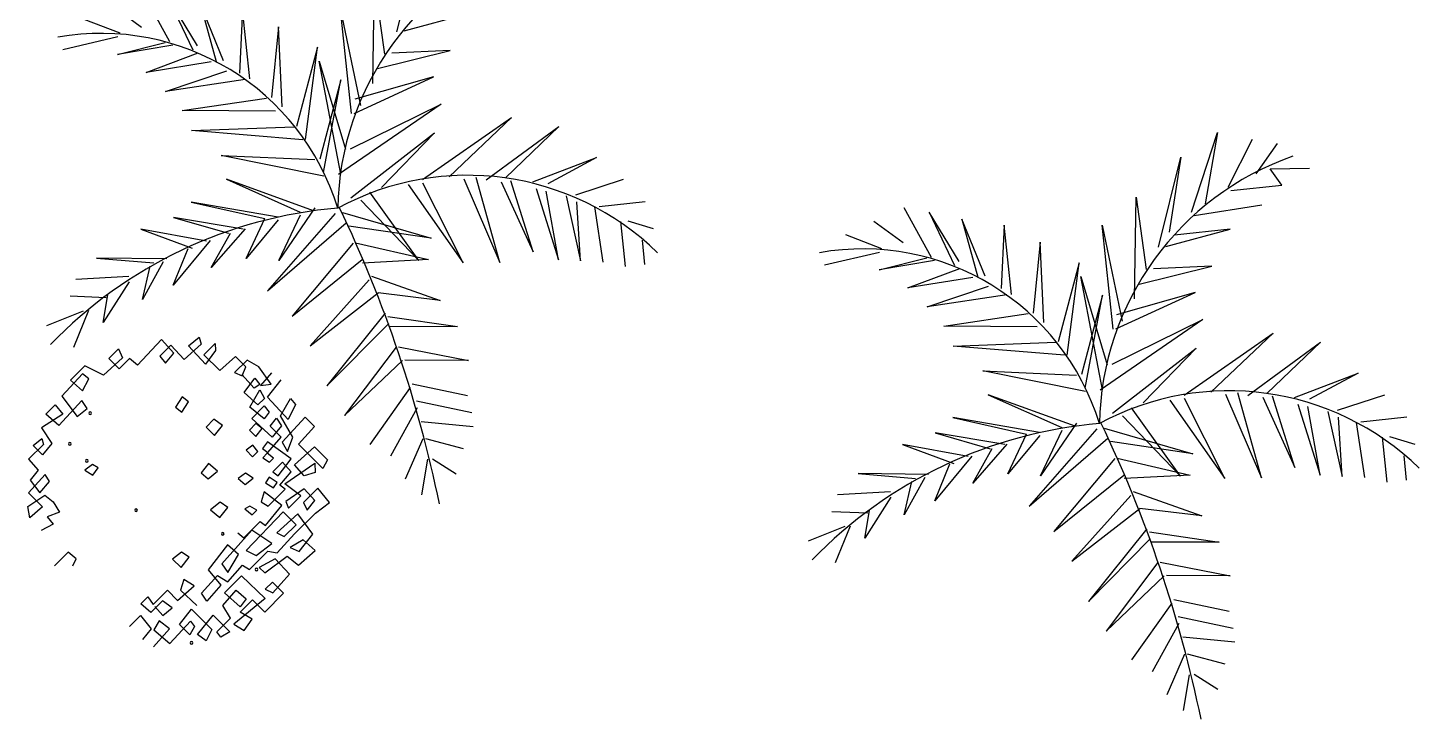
# Model space of a CAD drawing. Extents: x 1276.74 to 1279.76, y 698.05 to 701.22.
# Drawn here: x 1276.935 to 1279.578, y 698.046 to 699.36 of the extents above; entities that cross this region are included whole.
import ezdxf

# ---------------------------------------------------------------- set-up
doc = ezdxf.new("R2010")
doc.units = 0
doc.header["$LTSCALE"] = 0.05
doc.header["$MEASUREMENT"] = 0
doc.layers.get('0').update_dxf_attribs({"linetype": 'CONTINUOUS'})

# ---------------------------------------------------------------- blocks, each defined once
blk = doc.blocks.new('A$C32A73A72')
for p, q in [((0.7282, 0.9634), (0.7773, 1.1151)), ((0.7773, 1.1151), (0.7544, 0.9795)), ((0.7977, 1.0108), (0.8439, 1.1022)), ((0.8509, 1.0364), (0.8913, 1.0939)), ((0.6654, 0.8968), (0.7078, 1.0678)), ((0.7078, 1.0678), (0.6856, 0.9256)), ((0.8778, 1.0459), (0.9522, 1.0472)), ((0.8997, 1.015), (0.8778, 1.0459)), ((0.803, 1.0047), (0.8997, 1.015)), ((0.62, 0.7988), (0.6227, 0.9921)), ((0.6227, 0.9921), (0.642, 0.8544)), ((0.2343, 0.8776), (0.1823, 0.9719)), ((0.2298, 0.9636), (0.2778, 0.8623)), ((0.2864, 0.8698), (0.2298, 0.9636)), ((0.7335, 0.9573), (0.8618, 0.9776)), ((0.1801, 0.9051), (0.1246, 0.9458)), ((0.2918, 0.9503), (0.3221, 0.8403)), ((0.3359, 0.8418), (0.2918, 0.9503)), ((0.3722, 0.9389), (0.3663, 0.8184)), ((0.3862, 0.8072), (0.3722, 0.9389)), ((0.5585, 0.9387), (0.5965, 0.7564)), ((0.5795, 0.7413), (0.5585, 0.9387)), ((0.6792, 0.8983), (0.8015, 0.9313)), ((0.8015, 0.9313), (0.6956, 0.92)), ((0.1394, 0.8941), (0.0714, 0.9202)), ((0.4408, 0.9062), (0.4272, 0.7717)), ((0.4477, 0.7539), (0.4408, 0.9062)), ((0.1355, 0.8871), (0.0309, 0.8626)), ((0.1344, 0.8537), (0.2251, 0.8766)), ((0.2396, 0.8715), (0.1344, 0.8537)), ((0.1892, 0.8196), (0.2878, 0.8567)), ((0.5148, 0.8675), (0.475, 0.7168)), ((0.4916, 0.692), (0.5148, 0.8675)), ((0.6264, 0.8261), (0.767, 0.8611)), ((0.767, 0.8611), (0.6558, 0.8559)), ((0.3129, 0.8394), (0.1892, 0.8196)), ((0.2257, 0.7835), (0.3426, 0.8226)), ((0.5176, 0.8412), (0.5681, 0.6735)), ((0.5592, 0.626), (0.5176, 0.8412)), ((0.377, 0.8062), (0.2257, 0.7835)), ((0.5587, 0.8056), (0.5188, 0.6549)), ((0.5262, 0.6291), (0.5587, 0.8056)), ((0.5841, 0.7418), (0.7351, 0.8111)), ((0.7351, 0.8111), (0.5859, 0.7686)), ((0.2575, 0.7469), (0.418, 0.7707)), ((0.4346, 0.7458), (0.2575, 0.7469)), ((0.7499, 0.7594), (0.5546, 0.6255)), ((0.5773, 0.6745), (0.7499, 0.7594)), ((0.2755, 0.7089), (0.4704, 0.7163)), ((0.714, 0.6158), (0.8831, 0.7336)), ((0.8831, 0.7336), (0.7646, 0.6212)), ((0.8351, 0.6154), (0.9734, 0.7166)), ((0.9734, 0.7166), (0.8719, 0.6193)), ((0.487, 0.6915), (0.2755, 0.7089)), ((0.5779, 0.5814), (0.7371, 0.7048)), ((0.7371, 0.7048), (0.6364, 0.6009)), ((0.3318, 0.6617), (0.5096, 0.654)), ((0.5269, 0.6225), (0.3318, 0.6617)), ((0.924, 0.6115), (1.0449, 0.6577)), ((1.0449, 0.6577), (0.9523, 0.6079)), ((0.3418, 0.6165), (0.4818, 0.5541)), ((0.5068, 0.5568), (0.3418, 0.6165)), ((0.7913, 0.4576), (0.7147, 0.6092)), ((0.7929, 0.6176), (0.8611, 0.4584)), ((0.8611, 0.4584), (0.816, 0.62)), ((0.8634, 0.6117), (0.9242, 0.4784)), ((0.9242, 0.4784), (0.8819, 0.6137)), ((1.0058, 0.587), (1.0958, 0.6165)), ((0.707, 0.462), (0.614, 0.5919)), ((0.687, 0.6063), (0.7913, 0.4576)), ((0.93, 0.5989), (0.9724, 0.4636)), ((0.9724, 0.4636), (0.9491, 0.5942)), ((0.9874, 0.585), (1.0145, 0.4614)), ((0.2743, 0.5733), (0.4146, 0.5418)), ((0.4396, 0.5445), (0.2743, 0.5733)), ((0.5098, 0.5623), (0.4411, 0.4622)), ((0.597, 0.5767), (0.707, 0.462)), ((1.0145, 0.4614), (1.0072, 0.5738)), ((1.0408, 0.5641), (1.0567, 0.4592)), ((1.0501, 0.565), (1.1376, 0.5744)), ((0.2413, 0.544), (0.3455, 0.5139)), ((0.3735, 0.522), (0.2413, 0.544)), ((0.3794, 0.466), (0.4146, 0.5418)), ((0.4401, 0.5394), (0.3794, 0.466)), ((0.5484, 0.5516), (0.4197, 0.4048)), ((0.4197, 0.4048), (0.569, 0.5338)), ((0.4411, 0.4622), (0.4824, 0.549)), ((0.5623, 0.5531), (0.7305, 0.5044)), ((1.0904, 0.5361), (1.0995, 0.4505)), ((1.1042, 0.5375), (1.1524, 0.5227)), ((0.1788, 0.5219), (0.2763, 0.4859)), ((0.3038, 0.4991), (0.1788, 0.5219)), ((0.377, 0.5224), (0.3128, 0.4486)), ((0.3128, 0.4486), (0.3491, 0.5142)), ((0.7305, 0.5044), (0.5743, 0.5277)), ((0.3109, 0.4999), (0.2406, 0.4151)), ((0.2406, 0.4151), (0.2692, 0.4851)), ((0.5824, 0.4953), (0.4667, 0.3565)), ((0.587, 0.4958), (0.7255, 0.4639)), ((1.1314, 0.5005), (1.1363, 0.4544)), ((0.0945, 0.4666), (0.2036, 0.4576)), ((0.2281, 0.4653), (0.0945, 0.4666)), ((0.2215, 0.4594), (0.1822, 0.3883)), ((0.1822, 0.3883), (0.197, 0.4517)), ((0.4667, 0.3565), (0.5997, 0.4639)), ((0.7255, 0.4639), (0.6004, 0.4573)), ((0.1559, 0.4319), (0.0555, 0.4263)), ((0.6131, 0.4254), (0.5007, 0.3003)), ((0.617, 0.4324), (0.7477, 0.3864)), ((0.157, 0.4217), (0.1075, 0.3443)), ((0.1075, 0.3443), (0.1164, 0.3967)), ((0.5007, 0.3003), (0.6297, 0.4005)), ((0.7477, 0.3864), (0.6297, 0.4005)), ((0.1133, 0.3913), (0.0445, 0.3942)), ((0.0691, 0.3659), (0, 0.338)), ((0.0798, 0.3671), (0.0512, 0.2971)), ((0.6431, 0.362), (0.5321, 0.2237)), ((0.6485, 0.3559), (0.7809, 0.3367)), ((0.5321, 0.2237), (0.6499, 0.3427)), ((0.7809, 0.3367), (0.6506, 0.3362)), ((0.664, 0.2977), (0.566, 0.1674)), ((0.6686, 0.2981), (0.8017, 0.2724)), ((0.566, 0.1674), (0.676, 0.2723)), ((0.8017, 0.2724), (0.6806, 0.2728)), ((0.6908, 0.2206), (0.6138, 0.1126)), ((0.6947, 0.2277), (0.7995, 0.2056)), ((0.7028, 0.1953), (0.8076, 0.1732)), ((0.7042, 0.1821), (0.6534, 0.0902)), ((0.7116, 0.1563), (0.8104, 0.1468)), ((0.7151, 0.1234), (0.6814, 0.0466)), ((0.7197, 0.1239), (0.7916, 0.1049)), ((0.7239, 0.0844), (0.7125, 0.0166)), ((0.7331, 0.0854), (0.7781, 0.0569))]:
    blk.add_line(p, q)
for centre, radius, start, end in [((1.1017, 0.5517), 0.5487, 109.2333, 178.9563), ((0.1034, 0.423), 0.4707, 17.141, 100.082), ((0.7994, 0.1069), 0.5172, 45.6775, 118.4354), ((0.6249, -0.294), 0.8587, 94.7938, 135.9852), ((-1.6645, -0.5002), 2.4622, 11.7224, 25.5608)]:
    blk.add_arc(centre, radius, start, end)

msp = doc.modelspace()

# ---------------------------------------------------------------- linework, layer by layer
for p, q in [((1277.1884, 698.7673), (1277.1432, 698.7186)), ((1277.2119, 698.7414), (1277.1884, 698.7673)), ((1277.24, 698.7553), (1277.2603, 698.7721)), ((1277.2603, 698.7721), (1277.2642, 698.7583)), ((1277.0886, 698.7311), (1277.1071, 698.7497)), ((1277.1071, 698.7497), (1277.1145, 698.7324)), ((1277.2062, 698.7569), (1277.1852, 698.7359)), ((1277.1964, 698.7223), (1277.2119, 698.7414)), ((1277.2315, 698.7292), (1277.2062, 698.7569)), ((1277.2642, 698.7583), (1277.2315, 698.7292)), ((1277.2723, 698.7205), (1277.24, 698.7553)), ((1277.2692, 698.7385), (1277.2902, 698.7596)), ((1277.2911, 698.7463), (1277.2723, 698.7205)), ((1277.2902, 698.7596), (1277.2911, 698.7463)), ((1277.043, 698.7174), (1277.0158, 698.6902)), ((1277.0781, 698.6995), (1277.043, 698.7174)), ((1277.1145, 698.7324), (1277.0781, 698.6995)), ((1277.108, 698.7117), (1277.0886, 698.7311)), ((1277.1278, 698.7315), (1277.108, 698.7117)), ((1277.1432, 698.7186), (1277.1278, 698.7315)), ((1277.1852, 698.7359), (1277.1964, 698.7223)), ((1277.2992, 698.7085), (1277.2692, 698.7385)), ((1277.3294, 698.7352), (1277.2992, 698.7085)), ((1277.351, 698.7284), (1277.3275, 698.7049)), ((1277.3488, 698.7157), (1277.3294, 698.7352)), ((1277.3418, 698.6981), (1277.3488, 698.7157)), ((1277.3736, 698.7157), (1277.351, 698.7284)), ((1277.3969, 698.6825), (1277.3736, 698.7157)), ((1277.0384, 698.7022), (1276.9993, 698.6596)), ((1277.0158, 698.6902), (1277.0382, 698.6702)), ((1277.0382, 698.6702), (1277.0502, 698.6928)), ((1277.0502, 698.6928), (1277.0384, 698.7022)), ((1277.3275, 698.7049), (1277.3418, 698.6981)), ((1277.3648, 698.6751), (1277.3413, 698.7011)), ((1277.3459, 698.6668), (1277.3658, 698.6938)), ((1277.3658, 698.6938), (1277.3752, 698.682)), ((1277.3974, 698.7042), (1277.3769, 698.6802)), ((1277.3897, 698.6576), (1277.4158, 698.6908)), ((1277.3718, 698.6433), (1277.3459, 698.6668)), ((1277.3566, 698.6387), (1277.3755, 698.6717)), ((1277.3752, 698.682), (1277.3648, 698.6751)), ((1277.3755, 698.6717), (1277.3842, 698.6556)), ((1277.3769, 698.6802), (1277.3969, 698.6825)), ((1276.9689, 698.6257), (1276.9863, 698.643)), ((1276.9863, 698.643), (1277.0009, 698.6258)), ((1277.0371, 698.6514), (1276.9932, 698.6039)), ((1276.9993, 698.6596), (1277.028, 698.6211)), ((1277.028, 698.6211), (1277.047, 698.6366)), ((1277.047, 698.6366), (1277.0371, 698.6514)), ((1277.228, 698.6585), (1277.2154, 698.6389)), ((1277.2154, 698.6389), (1277.2273, 698.6295)), ((1277.2273, 698.6295), (1277.2398, 698.6491)), ((1277.2398, 698.6491), (1277.228, 698.6585)), ((1277.3839, 698.6164), (1277.3566, 698.6387)), ((1277.3603, 698.6176), (1277.3838, 698.6411)), ((1277.3842, 698.6556), (1277.3718, 698.6433)), ((1277.3838, 698.6411), (1277.3932, 698.6293)), ((1277.4291, 698.6157), (1277.3897, 698.6576)), ((1277.4148, 698.6226), (1277.4337, 698.6556)), ((1277.443, 698.6438), (1277.4291, 698.6157)), ((1277.4337, 698.6556), (1277.443, 698.6438)), ((1277.0009, 698.6258), (1276.9605, 698.5995)), ((1276.9932, 698.6039), (1276.9689, 698.6257)), ((1277.2879, 698.6159), (1277.2731, 698.6011)), ((1277.3045, 698.6042), (1277.2879, 698.6159)), ((1277.3987, 698.5818), (1277.3603, 698.6176)), ((1277.3932, 698.6293), (1277.3839, 698.6164)), ((1277.395, 698.6028), (1277.4068, 698.6182)), ((1277.4068, 698.6182), (1277.4167, 698.6033)), ((1277.4379, 698.5821), (1277.4148, 698.6226)), ((1277.4618, 698.6201), (1277.4178, 698.5726)), ((1277.4794, 698.6024), (1277.4618, 698.6201)), ((1276.9605, 698.5995), (1276.9803, 698.5698)), ((1277.2731, 698.6011), (1277.289, 698.5851)), ((1277.289, 698.5851), (1277.3045, 698.6042)), ((1277.3679, 698.6076), (1277.3556, 698.5952)), ((1277.3556, 698.5952), (1277.368, 698.5828)), ((1277.3798, 698.5982), (1277.3679, 698.6076)), ((1277.368, 698.5828), (1277.3798, 698.5982)), ((1277.3908, 698.5526), (1277.4162, 698.5816)), ((1277.4162, 698.5816), (1277.395, 698.6028)), ((1277.4167, 698.6033), (1277.3987, 698.5818)), ((1277.4282, 698.5547), (1277.4379, 698.5821)), ((1277.4491, 698.5685), (1277.4794, 698.6024)), ((1276.9645, 698.5682), (1276.9361, 698.5398)), ((1276.9446, 698.5659), (1276.9612, 698.579)), ((1276.9622, 698.5483), (1276.9446, 698.5659)), ((1276.9612, 698.579), (1276.9645, 698.5682)), ((1276.9803, 698.5698), (1276.9622, 698.5483)), ((1277.3621, 698.5664), (1277.3492, 698.557)), ((1277.3492, 698.557), (1277.3616, 698.5447)), ((1277.3715, 698.5546), (1277.3621, 698.5664)), ((1277.39, 698.5731), (1277.3807, 698.5602)), ((1277.3807, 698.5602), (1277.3908, 698.5526)), ((1277.4351, 698.5404), (1277.39, 698.5731)), ((1277.4178, 698.5726), (1277.4282, 698.5547)), ((1277.4415, 698.5291), (1277.4791, 698.5632)), ((1277.495, 698.5226), (1277.4491, 698.5685)), ((1277.4791, 698.5632), (1277.5038, 698.5385)), ((1276.9361, 698.5398), (1276.9543, 698.5191)), ((1277.0571, 698.53), (1277.043, 698.5194)), ((1277.0684, 698.5237), (1277.0571, 698.53)), ((1277.278, 698.5318), (1277.2637, 698.5139)), ((1277.2952, 698.5171), (1277.278, 698.5318)), ((1277.3616, 698.5447), (1277.3715, 698.5546)), ((1277.3895, 698.5514), (1277.3809, 698.5427)), ((1277.3809, 698.5427), (1277.3939, 698.5346)), ((1277.4014, 698.542), (1277.3895, 698.5514)), ((1277.3939, 698.5346), (1277.4014, 698.542)), ((1277.4187, 698.5346), (1277.4001, 698.516)), ((1277.4102, 698.5084), (1277.4351, 698.5404)), ((1277.4351, 698.5157), (1277.4187, 698.5346)), ((1277.4231, 698.4931), (1277.4802, 698.5325)), ((1277.4597, 698.5084), (1277.4415, 698.5291)), ((1277.4802, 698.5325), (1277.4803, 698.515)), ((1277.5038, 698.5385), (1277.495, 698.5226)), ((1276.9674, 698.511), (1276.9357, 698.4758)), ((1276.9543, 698.5191), (1276.9387, 698.5)), ((1276.9755, 698.4979), (1276.9674, 698.511)), ((1277.043, 698.5194), (1277.0578, 698.5096)), ((1277.0578, 698.5096), (1277.0684, 698.5237)), ((1277.2637, 698.5139), (1277.2773, 698.5028)), ((1277.2773, 698.5028), (1277.2952, 698.5171)), ((1277.3482, 698.5136), (1277.334, 698.503)), ((1277.334, 698.503), (1277.3476, 698.4918)), ((1277.3476, 698.4918), (1277.363, 698.5037)), ((1277.363, 698.5037), (1277.3482, 698.5136)), ((1277.3932, 698.5056), (1277.3863, 698.4952)), ((1277.4081, 698.4957), (1277.3932, 698.5056)), ((1277.4001, 698.516), (1277.4102, 698.5084)), ((1277.4134, 698.4904), (1277.4351, 698.5157)), ((1277.4803, 698.515), (1277.4597, 698.5084)), ((1276.9357, 698.4758), (1276.9623, 698.4493)), ((1276.9387, 698.5), (1276.9575, 698.4763)), ((1276.9575, 698.4763), (1276.9755, 698.4979)), ((1277.3835, 698.4782), (1277.3782, 698.4588)), ((1277.4173, 698.4519), (1277.3835, 698.4782)), ((1277.3863, 698.4952), (1277.4012, 698.4853)), ((1277.3913, 698.4507), (1277.4235, 698.4828)), ((1277.4012, 698.4853), (1277.4081, 698.4957)), ((1277.4235, 698.4828), (1277.4134, 698.4904)), ((1277.4533, 698.4703), (1277.4231, 698.4931)), ((1277.4597, 698.4837), (1277.4247, 698.4593)), ((1277.4857, 698.4849), (1277.4584, 698.4577)), ((1277.4796, 698.4612), (1277.4597, 698.4837)), ((1277.5079, 698.4577), (1277.4857, 698.4849)), ((1276.9345, 698.4498), (1276.967, 698.4717)), ((1276.9382, 698.4288), (1276.9345, 698.4498)), ((1276.9623, 698.4493), (1276.9382, 698.4288)), ((1276.967, 698.4717), (1276.9824, 698.4588)), ((1276.9824, 698.4588), (1276.9946, 698.4392)), ((1277.2998, 698.4581), (1277.2819, 698.4438)), ((1277.3146, 698.4482), (1277.2998, 698.4581)), ((1277.3563, 698.451), (1277.3471, 698.4454)), ((1277.3694, 698.4429), (1277.3563, 698.451)), ((1277.3782, 698.4588), (1277.3913, 698.4507)), ((1277.3862, 698.4137), (1277.4173, 698.4519)), ((1277.4247, 698.4593), (1277.4298, 698.4468)), ((1277.4298, 698.4468), (1277.4533, 698.4703)), ((1277.4584, 698.4577), (1277.4653, 698.4434)), ((1277.4653, 698.4434), (1277.4796, 698.4612)), ((1277.4809, 698.4377), (1277.5079, 698.4577)), ((1276.9946, 698.4392), (1276.9714, 698.4302)), ((1276.9714, 698.4302), (1276.9826, 698.4166)), ((1277.2819, 698.4438), (1277.2991, 698.4291)), ((1277.2991, 698.4291), (1277.3146, 698.4482)), ((1277.3471, 698.4454), (1277.3607, 698.4342)), ((1277.4194, 698.4399), (1277.3494, 698.3664)), ((1277.3607, 698.4342), (1277.3694, 698.4429)), ((1277.4477, 698.4363), (1277.4076, 698.3998)), ((1277.4441, 698.4151), (1277.4194, 698.4399)), ((1277.4413, 698.3982), (1277.4809, 698.4377)), ((1277.4763, 698.3978), (1277.4477, 698.4363)), ((1276.9826, 698.4166), (1276.96, 698.4046)), ((1277.36, 698.4052), (1277.303, 698.3411)), ((1277.3333, 698.3998), (1277.3452, 698.3904)), ((1277.3452, 698.3904), (1277.3761, 698.4213)), ((1277.398, 698.3796), (1277.36, 698.4052)), ((1277.3761, 698.4213), (1277.3862, 698.4137)), ((1277.4076, 698.3998), (1277.4219, 698.3929)), ((1277.4085, 698.3618), (1277.4413, 698.3982)), ((1277.4219, 698.3929), (1277.4441, 698.4151)), ((1277.4502, 698.3646), (1277.4763, 698.3978)), ((1277.3141, 698.377), (1277.2773, 698.3296)), ((1277.3348, 698.3588), (1277.3141, 698.377)), ((1277.3685, 698.3572), (1277.398, 698.3796)), ((1277.4579, 698.3865), (1277.4328, 698.372)), ((1277.4328, 698.372), (1277.4502, 698.3646)), ((1277.4804, 698.3665), (1277.4579, 698.3865)), ((1277.0109, 698.3636), (1276.9849, 698.3376)), ((1277.0262, 698.3507), (1277.0109, 698.3636)), ((1277.0199, 698.3373), (1277.0262, 698.3507)), ((1277.2263, 698.3634), (1277.2097, 698.3503)), ((1277.2097, 698.3503), (1277.2256, 698.3344)), ((1277.2256, 698.3344), (1277.2411, 698.3535)), ((1277.2411, 698.3535), (1277.2263, 698.3634)), ((1277.3146, 698.3245), (1277.3348, 698.3588)), ((1277.3494, 698.3664), (1277.3685, 698.3572)), ((1277.3558, 698.3303), (1277.3904, 698.365)), ((1277.4046, 698.3508), (1277.374, 698.3344)), ((1277.3846, 698.3238), (1277.427, 698.3556)), ((1277.3904, 698.365), (1277.4085, 698.3618)), ((1277.4316, 698.3213), (1277.4046, 698.3508)), ((1277.427, 698.3556), (1277.4489, 698.3386)), ((1277.4489, 698.3386), (1277.4804, 698.3665)), ((1277.2648, 698.2853), (1277.2952, 698.3192)), ((1277.2773, 698.3296), (1277.3014, 698.3006)), ((1277.2952, 698.3192), (1277.3148, 698.307)), ((1277.303, 698.3411), (1277.3146, 698.3245)), ((1277.3083, 698.2863), (1277.3404, 698.3185)), ((1277.3148, 698.307), (1277.3427, 698.3385)), ((1277.3404, 698.3185), (1277.3858, 698.2755)), ((1277.3427, 698.3385), (1277.3558, 698.3303)), ((1277.374, 698.3344), (1277.3846, 698.3238)), ((1277.4, 698.2861), (1277.4316, 698.3213)), ((1277.1726, 698.2637), (1277.1998, 698.2909)), ((1277.1998, 698.2909), (1277.2192, 698.2715)), ((1277.2192, 698.2715), (1277.2507, 698.2994)), ((1277.231, 698.3116), (1277.2245, 698.2909)), ((1277.2245, 698.2909), (1277.2558, 698.2621)), ((1277.2507, 698.2994), (1277.231, 698.3116)), ((1277.3014, 698.3006), (1277.2747, 698.2704)), ((1277.3053, 698.2621), (1277.3307, 698.2911)), ((1277.3307, 698.2911), (1277.3496, 698.2747)), ((1277.3993, 698.3066), (1277.3857, 698.293)), ((1277.3857, 698.293), (1277.4, 698.2861)), ((1277.4205, 698.2854), (1277.3993, 698.3066)), ((1277.1491, 698.265), (1277.1627, 698.2786)), ((1277.168, 698.2485), (1277.1491, 698.265)), ((1277.1627, 698.2786), (1277.1726, 698.2637)), ((1277.1902, 698.2708), (1277.168, 698.2485)), ((1277.2086, 698.2574), (1277.1902, 698.2708)), ((1277.2747, 698.2704), (1277.2648, 698.2853)), ((1277.3378, 698.2593), (1277.3083, 698.2863)), ((1277.3858, 698.2755), (1277.3261, 698.2264)), ((1277.3496, 698.2747), (1277.3378, 698.2593)), ((1277.3381, 698.249), (1277.3616, 698.2725)), ((1277.3616, 698.2725), (1277.3846, 698.2496)), ((1277.3846, 698.2496), (1277.4205, 698.2854)), ((1277.1275, 698.2222), (1277.1485, 698.2432)), ((1277.1485, 698.2432), (1277.169, 698.2178)), ((1277.1761, 698.2602), (1277.1908, 698.2431)), ((1277.1908, 698.2431), (1277.2086, 698.2574)), ((1277.2229, 698.2257), (1277.2454, 698.2552)), ((1277.2454, 698.2552), (1277.2842, 698.2164)), ((1277.2569, 698.2066), (1277.2867, 698.2436)), ((1277.2867, 698.2436), (1277.3185, 698.2118)), ((1277.2938, 698.2118), (1277.3198, 698.2377)), ((1277.3198, 698.2377), (1277.3053, 698.2621)), ((1277.3608, 698.2363), (1277.3381, 698.249)), ((1277.169, 698.2178), (1277.1523, 698.1975)), ((1277.1736, 698.1835), (1277.204, 698.2174)), ((1277.1839, 698.2326), (1277.1738, 698.2155)), ((1277.1738, 698.2155), (1277.2046, 698.1897)), ((1277.204, 698.2174), (1277.1839, 698.2326)), ((1277.2046, 698.1897), (1277.2436, 698.2323)), ((1277.2424, 698.2063), (1277.2229, 698.2257)), ((1277.2512, 698.2222), (1277.2424, 698.2063)), ((1277.2436, 698.2323), (1277.2512, 698.2222)), ((1277.2842, 698.2164), (1277.2735, 698.195)), ((1277.3014, 698.2017), (1277.2938, 698.2118)), ((1277.3185, 698.2118), (1277.3014, 698.2017)), ((1277.3261, 698.2264), (1277.3457, 698.2142)), ((1277.3457, 698.2142), (1277.3608, 698.2363)), ((1277.2735, 698.195), (1277.2569, 698.2066))]:
    msp.add_line(p, q)
for centre, start, end in [((1277.0529, 698.6272), 135, 315), ((1277.0529, 698.6272), 315, 135), ((1277.0142, 698.5691), 135, 315), ((1277.0142, 698.5691), 315, 135), ((1277.0465, 698.5369), 135, 315), ((1277.0465, 698.5369), 315, 135), ((1277.1401, 698.4433), 135, 315), ((1277.1401, 698.4433), 315, 135), ((1277.3048, 698.3982), 135, 315), ((1277.3048, 698.3982), 315, 135), ((1277.3692, 698.3303), 135, 315), ((1277.3692, 698.3303), 315, 135), ((1277.2456, 698.1909), 135, 315), ((1277.2456, 698.1909), 315, 135)]:
    msp.add_arc(centre, 0.0025, start, end)

# ---------------------------------------------------------------- block references
for p in [(1276.9703, 698.4554), (1278.4176, 698.0459)]:
    msp.add_blockref('A$C32A73A72', p)

doc.saveas('drawing.dxf')
